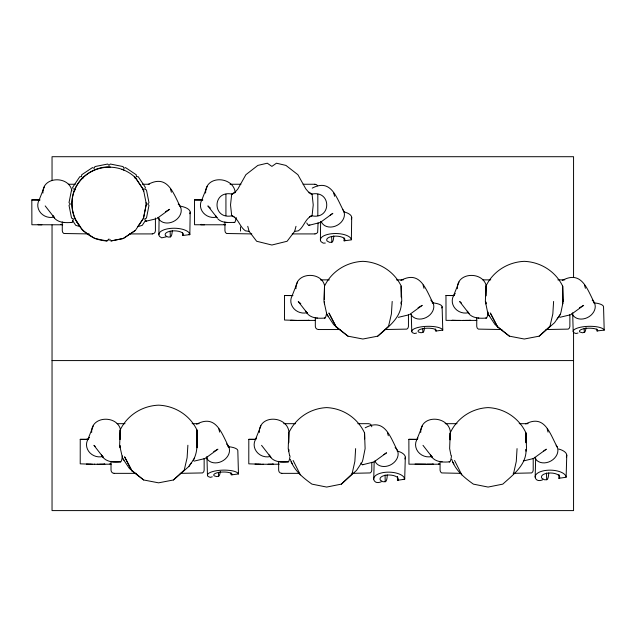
<?xml version="1.0" encoding="UTF-8"?>
<svg xmlns="http://www.w3.org/2000/svg" width="636" height="636" viewBox="0 0 636 636"><rect width="100%" height="100%" fill="white"/><g stroke="black" fill="none" stroke-linecap="round" stroke-linejoin="round"><path stroke-width="0.95" d="M60.961 224.317L62.702 224.786L31.887 224.754L31.816 199.911L39.726 199.903L38.049 199.919L38.844 199.943M92.427 464.232L80.216 463.843L80.239 439.341L88.15 439.325L86.472 439.349L87.259 439.373M223.626 224.317L225.367 224.786L194.552 224.754L194.481 199.911L202.789 199.95M260.999 464.232L248.787 463.843L248.811 439.341L255.497 439.293M296.734 320.417L284.523 320.035L284.538 295.525L292.846 295.565M432.726 464.065L433.434 464.193L408.94 464.185L408.868 439.341L417.176 439.381M460.512 320.417L446.035 320.369L445.963 295.525L453.873 295.517L452.196 295.533L452.991 295.557M120.164 445.772L120.156 447.752L120.101 446.027M120.18 438.832L120.212 429.904C127.383 415.101 142.218 405.855 158.563 405.156C174.908 405.855 189.743 415.101 196.914 429.904L197.486 445.248M288.728 449.255L288.728 451.178L288.672 449.413M288.752 442.529L288.776 432.917C295.708 418.051 310.265 408.328 326.666 407.604C343.058 408.328 357.615 418.051 364.547 432.917L365.112 448.618L362.973 459.335L362.258 461.839L356.534 470.402L341.373 484.115L326.666 487.065L311.95 484.131C302.99 477.723 293.768 470.25 290.35 459.335M324.471 301.957L324.463 303.936L324.408 302.211M324.479 298.984L324.511 286.089C331.69 271.286 346.525 262.04 362.87 261.34C379.207 262.04 394.042 271.286 401.221 286.089L401.785 301.432M450.177 439.651L450.201 432.917C457.133 418.051 471.689 408.328 488.082 407.604C504.475 408.328 519.04 418.051 525.972 432.917L526.529 448.618M485.888 301.957L485.888 303.936L485.832 302.211M485.904 296.002L485.936 286.089C493.107 271.286 507.949 262.04 524.287 261.34C540.632 262.04 555.467 271.286 562.645 286.089L563.21 301.432M158.881 234.748L159.079 218.061M172.261 230.693A12.418 3.307 83.4 0 1 170.376 237.013L170.098 231.122M190.18 212.074L189.838 234.589L182.564 235.535L182.604 232.601M320.409 240.034L320.624 221.376M333.781 235.98A12.418 3.307 83.4 0 1 331.897 242.3L331.618 236.401M351.7 217.353L351.358 239.875L344.092 240.821L344.124 237.888M120.069 439.571L120.212 429.904L119.64 445.248L122.525 458.174L129.37 468.43L143.672 479.973L158.563 482.835L173.453 479.973L188.805 466.546L191.404 462.785M240.519 226.901L240.495 231.083M288.641 442.807L288.776 432.917L288.211 448.618L289.603 455.591M324.32 299.628L324.511 286.089L323.947 301.432L326.832 314.359L333.669 324.614L347.971 336.158L362.87 339.02L377.76 336.158C388.381 326.896 402.135 317.133 401.356 301.353M450.105 439.842L450.201 432.917L449.636 448.618L451.027 455.591M485.801 295.756L485.936 286.089L485.371 301.432L487.526 311.91L488.257 314.359L495.094 324.614L509.396 336.158L524.287 339.02L539.185 336.158L554.528 322.73L560.324 314.359L561.047 311.91L562.693 303.936L562.645 286.089L562.693 303.936L562.836 299.628M373.73 479.067L374.175 461.744M387.268 474.957A12.418 3.307 83.4 0 1 385.241 481.818L385.058 475.02M405.323 457.141L404.687 479.25L397.421 480.283L397.516 476.443M535.178 477.08L535.671 457.825M548.717 472.961A12.418 3.307 83.4 0 1 546.682 479.822L546.499 473.025M566.763 455.145L566.127 477.262L558.869 478.288L558.965 474.456M197.112 443.443L196.969 447.752L196.914 429.904C196.755 439.866 198.615 451.345 193.137 460.281M401.324 302.211L401.268 303.936L401.26 301.957M451.767 459.335C455.193 470.25 464.415 477.723 473.375 484.131L488.082 487.065L502.798 484.131C513.141 474.702 526.536 464.98 526.075 449.413M355.627 448.618L354.856 461.434L352.034 473.987L341.373 484.131M517.052 448.618L516.281 461.434L513.459 473.987M187.882 445.248L187.103 457.777L184.249 470.052L173.453 479.949M392.189 301.432L391.41 313.961L388.548 326.236L377.76 336.134M553.606 301.432L552.827 313.961L549.973 326.236L539.185 336.134M75.143 189.997L75.279 188.614C81.281 175.146 95.694 166.29 110.338 166.958M294.619 231.393L298.3 230.852C304.119 226.98 305.145 218.434 312.085 215.636L313.23 204.943L312.085 194.258L308.134 191.595L305.837 188.916L297.887 174.701L285.914 165.408L276.469 163.206L271.882 166.394L267.287 163.206L257.85 165.408L245.878 174.701L237.912 188.916L235.622 191.595L231.679 194.258L230.526 204.943L231.679 215.636C238.619 218.434 239.637 226.98 245.464 230.852L249.137 231.393L256.65 241.259L271.882 245.019L287.106 241.259L294.619 231.393L296.002 226.321M42.938 193.058C42 176.053 69.252 175.504 71.884 190.832M91.671 432.488C90.741 415.483 117.994 414.934 120.617 430.262M205.603 193.058C205.134 174.685 233.611 176.14 235.264 192.636M259.305 432.488C258.836 414.115 287.313 415.57 288.967 432.059M295.978 288.672C294.969 272.176 321.244 270.944 324.567 285.548M420.73 432.488C420.261 414.115 448.738 415.57 450.391 432.059M457.403 288.672C456.465 271.667 483.718 271.119 486.349 286.446M71.542 189.941L69.006 202.677L70.334 204.013L69.014 205.356L71.542 218.092L73.291 218.808M44.576 186.34L39.027 200.261A12.418 11.321 21.7 0 0 40.791 212.988A12.418 11.321 21.7 0 0 53.965 217.075M87.768 439.691L93.309 425.77M207.241 186.34L201.691 200.261A12.418 11.321 21.7 0 0 203.456 212.988A12.418 11.321 21.7 0 0 216.63 217.075M297.616 281.955L292.067 295.875A12.418 11.321 21.7 0 0 293.832 308.603A12.418 11.321 21.7 0 0 306.997 312.689M255.394 439.691L260.943 425.77M459.041 281.955L453.492 295.875A12.418 11.321 21.7 0 0 455.257 308.603A12.418 11.321 21.7 0 0 468.422 312.689M416.818 439.691L422.368 425.77M231.035 472.81L231.091 474.774L231.917 474.83L231.838 473.764A9.262 2.775 -1.6 0 0 220.31 472.198A9.262 2.775 -1.6 0 0 214.109 475.815L216.733 476.587L218.887 476.086A12.418 3.307 83.4 0 0 220.279 471.403M231.973 474.806L238.476 473.939L237.816 450.566A15.518 4.651 -1.6 0 0 227.807 446.615M435.342 328.995L435.398 330.959L436.224 331.014L436.145 329.949A9.262 2.775 -1.6 0 0 424.617 328.383A9.262 2.775 -1.6 0 0 418.409 332L421.032 332.771L423.186 332.278A12.418 3.307 83.4 0 0 424.578 327.596M436.272 330.99L442.775 330.124L442.115 306.751M596.767 328.995L596.822 330.959L604.2 330.124L603.54 306.751A15.518 4.651 -1.6 0 0 593.539 302.8M135.389 230.415L123.281 238.492L110.998 240.941L123.281 238.492L135.381 230.407L143.474 218.291L146.312 204.021L146.049 202.685M75.279 188.614C70.803 198.154 70.858 209.88 75.279 219.428L82.608 230.415L94.716 238.5L106.999 240.941L108.995 238.945M188.805 466.546L194.6 458.174M557.136 318.97L560.324 314.359M212.289 476.841L210.262 477.334L208.115 476.507A15.518 4.651 -1.6 0 1 218.514 470.449A15.518 4.651 -1.6 0 1 237.832 473.065L238.476 473.939M416.58 333.041L414.561 333.526L412.414 332.692A15.518 4.651 -1.6 0 1 422.813 326.634A15.518 4.651 -1.6 0 1 442.139 329.257L442.775 330.124M578.013 333.026L575.985 333.526L573.839 332.692A15.518 4.651 -1.6 0 1 584.238 326.634A15.518 4.651 -1.6 0 1 603.564 329.257L604.2 330.124M330.179 215.214L332.851 213.354L320.258 222.489L308.961 225.319A15.495 3.458 78.9 0 1 306.783 222.958M383.882 454.645L386.553 452.784L373.96 461.911L362.663 464.749A15.495 3.458 78.9 0 1 360.874 463.048M543.645 451.043L546.316 449.183L533.723 458.317M157.044 218.434L169.645 209.308L165.463 211.693M409.632 314.502L422.232 305.367L418.051 307.752M205.333 458.317L217.925 449.183L213.744 451.568M571.056 314.502L583.649 305.367L579.476 307.752M81.861 178.772L83.07 178.112M597.649 331.014L597.562 329.949A9.262 2.775 -1.6 0 0 586.042 328.383A9.262 2.775 -1.6 0 0 579.833 332L582.457 332.771L584.611 332.278A12.418 3.307 83.4 0 0 586.002 327.596M325.306 243.055L323.223 243.127L321.061 241.704A15.518 6.463 0.7 0 1 331.443 233.754A15.518 6.463 0.7 0 1 350.778 238.262L351.438 239.637M231.679 194.258L235.01 192.652M309.581 216.836L312.085 215.636M146.646 220.907L145.755 221.272L156.178 218.792M308.961 225.319L309.851 224.953M362.663 464.749L363.561 464.383M166.409 236.807L161.703 237.848L159.533 236.417A15.518 6.463 0.7 0 1 169.915 228.467A15.518 6.463 0.7 0 1 189.258 232.983L189.91 234.35M148.283 184.329C167.769 173.97 173.079 192.851 180.727 207.559M312.236 188.113C331.396 178.12 336.357 197.732 343.933 211.605M400.871 280.397C420.356 270.03 425.659 288.911 433.307 303.618M562.296 280.397C581.773 270.03 587.084 288.911 594.732 303.618M196.564 424.212C216.049 413.845 221.36 432.726 229.008 447.434M365.199 427.805C384.677 417.447 389.987 436.328 397.635 451.035M525.702 423.942C544.861 413.949 549.822 433.561 557.398 447.434M397.421 480.283L398.263 479.957L398.104 478.145A9.262 4.19 1.5 0 0 386.577 475.108A9.262 4.19 1.5 0 0 380.376 480.196L382.904 481.73L384.883 481.73M558.869 478.288L559.704 477.962L559.553 476.157A9.262 4.19 1.5 0 0 548.025 473.112A9.262 4.19 1.5 0 0 541.824 478.208L544.352 479.743L546.332 479.743M408.765 314.852L398.343 317.332M570.182 314.852L559.76 317.332M204.458 458.667L194.036 461.148M532.849 458.667L523.356 460.965M381.29 481.73C379.064 482.764 375.963 483.241 374.381 480.896A15.518 7.02 1.5 0 1 384.772 472.357A15.518 7.02 1.5 0 1 404.099 477.453L404.758 478.988M542.739 479.743C540.513 480.776 537.412 481.245 535.822 478.9A15.518 7.02 1.5 0 1 546.221 470.362A15.518 7.02 1.5 0 1 565.547 475.466L566.207 476.992M152.266 233.921L153.84 233.507L154.993 232.371L155.415 230.812L155.415 217.973M314.931 233.921L316.505 233.507L317.658 232.371L318.08 222.91M182.564 235.535L183.414 235.296L183.263 233.674A9.262 3.856 0.7 0 0 171.728 230.979A9.262 3.856 0.7 0 0 165.535 235.725L168.063 237.077L170.027 236.99M344.092 240.821L344.935 240.583L344.784 238.953A9.262 3.856 0.7 0 0 333.248 236.266A9.262 3.856 0.7 0 0 327.055 241.004L329.583 242.356L331.555 242.268M38.645 224.317L38.065 224.754L41.873 224.794M232.633 194.258C211.836 189.162 211.836 220.732 232.633 215.636M201.31 224.317L200.73 224.754L204.538 224.794M311.123 215.636C331.928 220.732 331.928 189.162 311.123 194.258M108.843 240.13L110.608 239.899M255.585 439.333L255.044 439.349L255.831 439.373M278.775 464.224L262.755 464.264M465.234 320.417L470.608 320.385L469.821 320.25M99.51 464.232L104.884 464.201L104.097 464.065M268.082 464.232L273.456 464.201L272.661 464.065M68.354 184.249L75.294 184.249M142.4 184.249L149.341 184.249M230.065 184.249L240.925 184.249M303.086 184.249L314.971 184.249M45.196 205.913L54.569 217.949L52.78 215.58C56.199 222.878 65.103 223.013 72.003 222.409M217.758 218.808C222.147 223.427 228.952 222.369 234.668 222.409M89.159 233.921L63.854 233.507L62.702 232.371L62.28 230.812L62.28 221.924M129.529 233.921L152.306 233.921M251.824 233.921L226.519 233.507L225.367 232.371L224.945 230.812L224.945 221.924M292.194 233.921L314.971 233.921M320.401 279.864L329.321 279.864M396.427 279.864L403.375 279.864M482.811 279.864L490.746 279.864M557.844 279.864L564.792 279.864M300.772 303.658L298.236 301.528L307.609 313.564L305.821 311.195C309.239 318.493 318.143 318.628 325.036 318.024M461.561 303.126L459.661 301.528L469.034 313.564L467.245 311.195C470.664 318.493 479.568 318.628 486.461 318.024M463.962 320.449L455.964 320.441M298.491 320.449L315.424 320.393L314.828 320.369M462.928 320.417L476.849 320.393L476.253 320.369M318.429 329.535L340.212 329.535M384.549 329.535L406.881 329.114L408.026 327.985L408.447 326.427L408.447 314.574M501.915 329.535L478.32 329.114L477.167 327.985L476.746 326.427L476.746 317.539M545.974 329.535L568.298 329.114L569.451 327.985L569.872 326.427L569.872 314.574M52.041 360.58L573.561 360.58M117.088 423.679L125.022 423.679M192.12 423.679L199.068 423.679M283.728 423.679L295.613 423.679M357.782 423.679L368.673 423.679L370.208 424.093L371.36 425.23L371.782 426.78M445.152 423.679L457.038 423.679M519.199 423.679L528.126 423.679M95.201 446.408L93.929 445.335L103.302 457.379L101.522 455.002C104.813 462.046 113.335 462.499 120.069 461.831A15.495 2.552 90 0 0 122.422 455.917M120.737 461.839L112.413 461.839M261.563 445.335L270.936 457.379L269.155 455.002C272.447 462.046 280.969 462.499 287.703 461.831A15.495 2.552 90 0 0 290.056 455.917M288.37 461.839L280.047 461.839M422.988 445.335L432.361 457.379L430.572 455.002C433.99 462.308 442.895 462.444 449.787 461.839M97.197 464.232L111.117 464.208L109.79 463.843M425.834 464.232L415.085 464.065M94.184 464.264L98.23 464.264M426.867 464.264L439.754 464.208L438.427 463.843M114.122 473.351L136.184 473.351M180.242 473.351L202.574 472.93L203.727 471.793L204.148 470.243L204.148 458.389M281.756 473.351L299.58 473.351M351.835 473.351L370.208 472.93L371.36 471.793L371.782 470.243L371.782 462.34M461.028 473.351L441.646 472.93L440.494 471.793L440.072 470.243L440.072 461.354M513.149 473.351L531.632 472.93L532.777 471.793L533.207 470.243L533.207 458.389M294.54 320.441L309.191 320.385L308.396 320.25M258.804 464.256L263.352 464.232M90.233 464.256L94.78 464.232M202.709 199.982L194.481 199.911M40.044 199.982L31.816 199.911M454.191 295.597L445.963 295.525M292.767 295.597L284.538 295.525M417.097 439.412L408.868 439.341M88.468 439.412L80.239 439.341M456.02 320.409L452.18 320.25M294.595 320.409L290.755 320.25M255.243 439.404L248.811 439.341M258.86 464.224L255.02 464.065M90.296 464.224L86.448 464.065M226.344 222.409L227.012 222.417M63.679 222.409L64.347 222.417M478.145 318.024L478.805 318.024M316.72 318.024L317.388 318.024M441.471 461.839L442.139 461.839M106.999 240.941C81.726 239.915 65.373 212.965 74.523 189.743C84.986 165.821 116.563 159.541 135.381 177.635L143.474 189.743L143.736 191.078M121.953 169.271L124.402 170.305M314.931 184.249L316.505 184.671L317.658 185.807M318.469 329.535L316.895 329.114L315.742 327.985L315.321 326.427L315.321 317.539M281.796 473.351L280.222 472.93L279.069 471.793L278.648 470.243L278.648 461.354M114.17 473.351L112.596 472.93L111.443 471.793L111.022 470.243L111.022 461.354M403.288 479.186L404.385 479.592M278.361 463.843L279.093 464.185M308.746 192.652L312.085 194.258M231.679 215.636L234.175 216.836M188.407 234.255L189.52 234.795M134.911 178.096L136.136 178.756M134.252 176.88L135.381 177.635L143.474 189.743L146.312 204.021L143.474 218.291L137.789 226.678L142.241 225.343L145.421 220.549L144.714 218.824L146.455 218.1L148.991 205.356L147.655 204.029L148.983 202.685L146.455 189.949L144.706 189.234L145.429 187.477L138.211 176.673L136.327 176.673L136.319 174.813L125.523 167.602L123.781 168.317L123.082 166.568L110.338 164.024L109.002 165.36L107.667 164.032L94.931 166.568L94.208 168.309L92.459 167.586L81.654 174.805L81.654 176.689L79.786 176.697L72.576 187.493L73.299 189.234M497.686 327.127L490.324 312.992L497.686 327.119L509.396 336.158M336.261 327.127L328.899 312.992L336.269 327.119L347.971 336.158M131.962 470.942L124.6 456.807L131.962 470.934L143.672 479.973M210.397 208.044L207.861 205.913L217.234 217.949L215.445 215.58L215.866 216.264M488.257 314.359L489.712 316.466M326.832 314.359L328.287 316.466M122.525 458.174L123.988 460.281M75.279 219.428L80.208 226.678L75.756 225.343L72.568 220.549M452.49 461.839L453.929 463.994M291.065 461.839L292.504 463.994M454.533 460.44L461.808 474.893M293.109 460.44L300.383 474.893M584.508 285.023L585.398 288.307M547.175 428.839L548.065 432.122M423.083 285.023L423.981 288.307M333.701 193.01L334.6 196.293M387.411 432.44L388.302 435.724M247.762 226.321L249.137 231.393M170.496 188.964L171.394 192.247M218.776 428.839L219.674 432.122M142.718 188.598L142.862 189.997M584.174 328.486L584.285 332.413M572.662 312.761L573.195 331.515M422.749 328.486L422.861 332.413M411.293 314.733L411.77 331.515M218.442 472.302L218.553 476.229M206.931 456.576L207.463 475.323M526.107 442.807L525.972 432.917L525.996 442.529M401.388 297.688L401.221 286.089L401.252 296.996M364.635 438.856L364.547 432.917L364.563 438.689M526.02 449.255L526.02 451.178M573.561 277.447L573.561 156.71L52.041 156.71L52.041 180.465M573.561 331.881L573.561 510.597L52.041 510.597L52.041 224.993M317.825 194.258L317.825 215.636M225.931 194.258L225.931 215.636M236.21 217.52A15.495 2.552 90 0 1 234 222.401M343.527 211.78A15.518 6.463 0.7 0 1 351.295 219.03M342.645 209.363A12.418 9.914 -28.8 0 1 337.485 225.136A12.418 9.914 -28.8 0 1 321.196 221.447M592.203 300.136A12.418 9.914 -28.8 0 1 589.214 316.585A12.418 9.914 -28.8 0 1 572.003 313.461M488.154 312.109A15.495 2.552 90 0 1 485.793 318.016M454.009 295.032A12.418 11.321 21.7 0 1 455.273 293.498M432.114 302.8A15.518 4.651 -1.6 0 1 441.71 307.967M430.779 300.136A12.418 9.914 -28.8 0 1 428.235 316.283A12.418 9.914 -28.8 0 1 410.92 314.256M326.586 313.135A15.495 2.552 90 0 1 324.376 318.016M226.472 443.952A12.418 9.914 -28.8 0 1 223.482 460.4A12.418 9.914 -28.8 0 1 206.271 457.276M102.698 456.505A12.418 11.321 21.7 0 1 88.555 451.17A12.418 11.321 21.7 0 1 89.549 437.314M397.158 450.996A15.518 7.02 1.5 0 1 404.909 458.953M398.557 479.735A12.418 3.307 83.4 0 1 397.778 480.363M395.107 447.553A12.418 9.914 -28.8 0 1 392.11 464.002A12.418 9.914 -28.8 0 1 374.898 460.877M270.332 456.505A12.418 11.321 21.7 0 1 256.491 451.592A12.418 11.321 21.7 0 1 256.507 438.045M558.607 449.008A15.518 7.02 1.5 0 1 566.358 456.966M556.118 445.192A12.418 9.914 -28.8 0 1 550.951 460.965A12.418 9.914 -28.8 0 1 534.669 457.276M451.481 455.917A15.495 2.552 90 0 1 449.127 461.831M431.749 456.505A12.418 11.321 21.7 0 1 417.916 451.592A12.418 11.321 21.7 0 1 417.932 438.045M180.155 206.128A15.518 6.463 0.7 0 1 189.774 213.744M178.191 204.077A12.418 9.914 -28.8 0 1 175.202 220.525A12.418 9.914 -28.8 0 1 157.99 217.401M73.219 219.348A15.495 2.552 90 0 1 71.335 222.401"/></g></svg>
